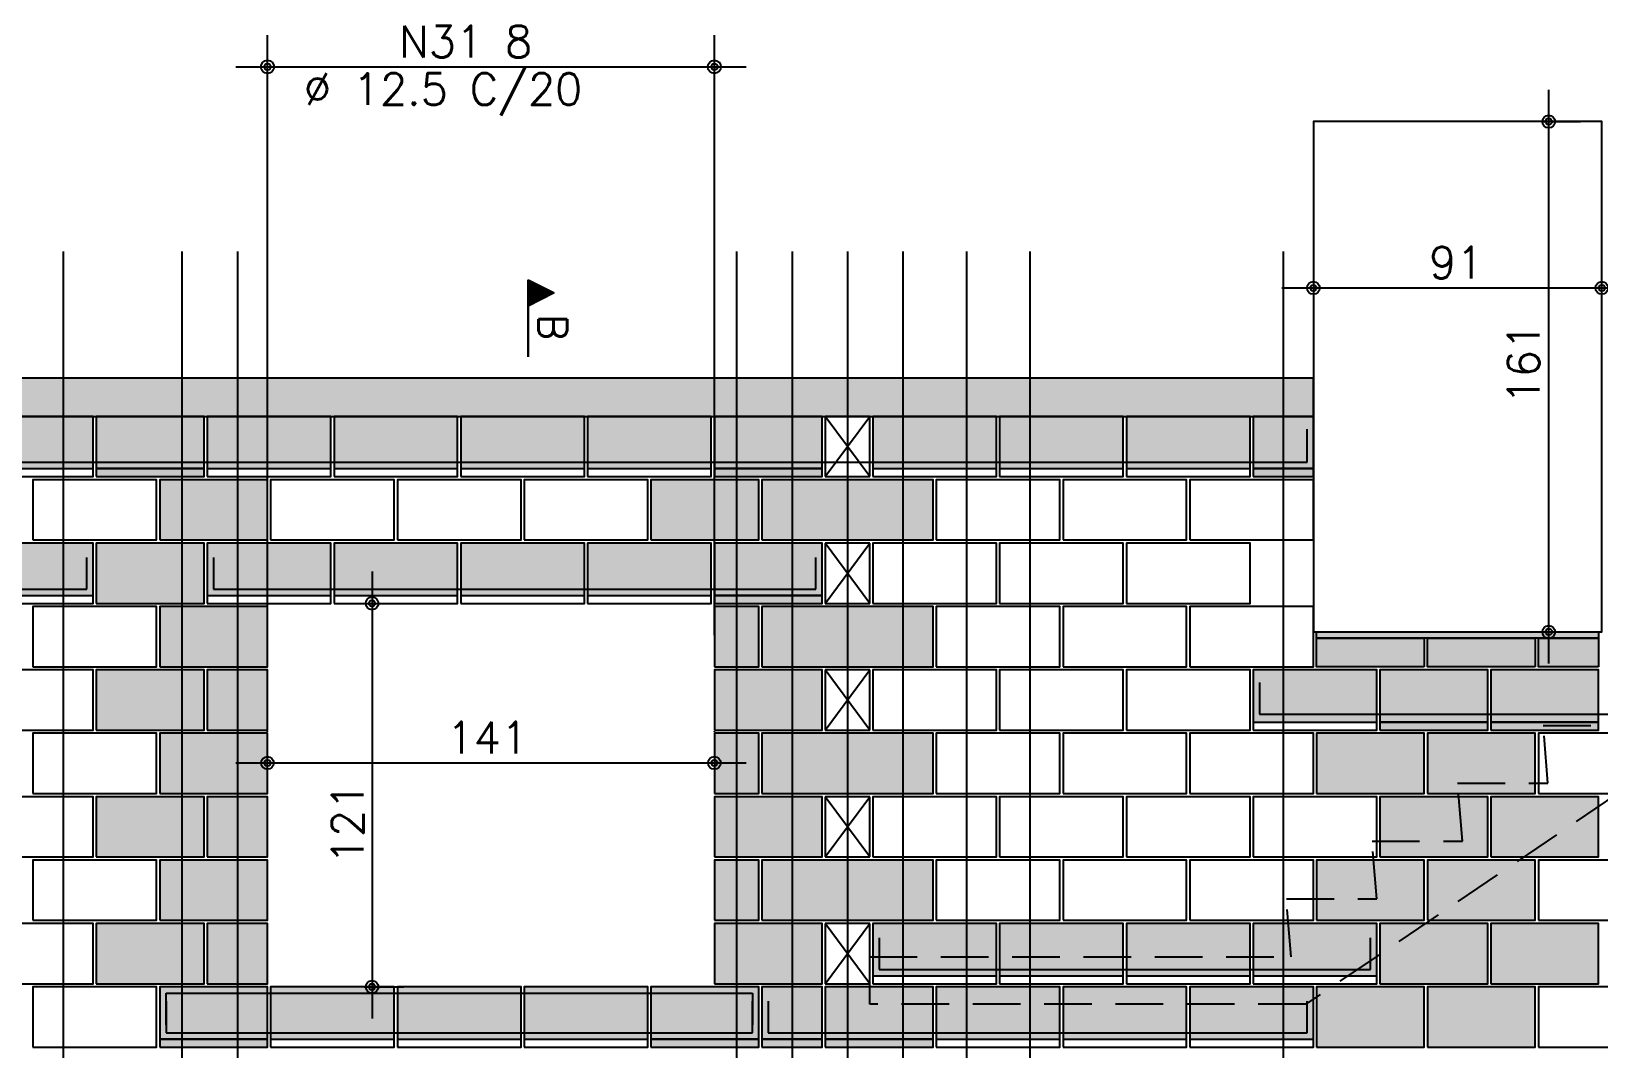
# Model space of a CAD drawing. Extents: x -2 to 121, y -2 to 61.
# Drawn here: x 35.07 to 44.96, y 48.68 to 55.1 of the extents above; entities that cross this region are included whole.
import ezdxf

# ---------------------------------------------------------------- set-up
doc = ezdxf.new("R2010")
doc.units = 0
doc.header["$MEASUREMENT"] = 0
doc.linetypes.add('ESTILO_TQS_0001', pattern=[0.45, 0.3, -0.15])
for name, color, linetype in [('PENA_01', 1, 'CONTINUOUS'), ('PENA_02', 2, 'CONTINUOUS'), ('PENA_03', 3, 'CONTINUOUS'), ('PENA_05', 5, 'CONTINUOUS'), ('PENA_09', 254, 'CONTINUOUS'), ('PENA_11', 252, 'CONTINUOUS'), ('PENA_19', 240, 'CONTINUOUS'), ('PENA_21', 100, 'CONTINUOUS'), ('PENA_23', 50, 'CONTINUOUS'), ('PENA_28', 135, 'CONTINUOUS')]:
    doc.layers.add(name, color=color, linetype=linetype)
doc.styles.get("Standard").update_dxf_attribs({"font": 'ROMANS.SHX'})

msp = doc.modelspace()

# ---------------------------------------------------------------- linework, layer by layer
at = {"layer": 'PENA_01', "linetype": 'Continuous'}
for p, q in [((36.56021, 51.290602), (36.56021, 55.075578)), ((39.38021, 51.290602), (39.38021, 55.075578)), ((36.36021, 54.875578), (39.58021, 54.875578)), ((44.645323, 51.110602), (44.645323, 54.730602)), ((44.59973, 54.530602), (44.845323, 54.530602)), ((42.96021, 53.480602), (45.18021, 53.480602)), ((34.68021, 52.340602), (35.46021, 52.340602)), ((35.48021, 52.340602), (36.16021, 52.340602)), ((36.18021, 52.340602), (36.96021, 52.340602)), ((36.98021, 52.340602), (37.76021, 52.340602)), ((37.78021, 52.340602), (38.56021, 52.340602)), ((38.58021, 52.340602), (39.36021, 52.340602)), ((39.38021, 52.340602), (40.06021, 52.340602)), ((40.38021, 52.340602), (41.16021, 52.340602)), ((41.18021, 52.340602), (41.96021, 52.340602)), ((41.98021, 52.340602), (42.76021, 52.340602)), ((42.78021, 52.340602), (43.16021, 52.340602)), ((37.220023, 51.690602), (37.220023, 48.870602)), ((34.68021, 51.540602), (35.46021, 51.540602)), ((36.18021, 51.540602), (36.96021, 51.540602)), ((36.98021, 51.540602), (37.76021, 51.540602)), ((37.78021, 51.540602), (38.56021, 51.540602)), ((38.58021, 51.540602), (39.36021, 51.540602)), ((39.38021, 51.540602), (40.06021, 51.540602)), ((37.18021, 51.490602), (37.420023, 51.490602)), ((44.551475, 51.310602), (44.845323, 51.310602)), ((42.78021, 50.740602), (43.56021, 50.740602)), ((43.58021, 50.740602), (44.26021, 50.740602)), ((44.28021, 50.740602), (44.96021, 50.740602)), ((36.56021, 50.680602), (36.56021, 50.68329)), ((39.38021, 50.680602), (39.38021, 50.68329)), ((36.36021, 50.48329), (39.58021, 50.48329)), ((37.17021, 49.070602), (37.420023, 49.070602)), ((40.38021, 49.140602), (41.16021, 49.140602)), ((41.18021, 49.140602), (41.96021, 49.140602)), ((41.98021, 49.140602), (42.76021, 49.140602)), ((42.78021, 49.140602), (43.56021, 49.140602)), ((35.88021, 48.740602), (36.56021, 48.740602)), ((36.58021, 48.740602), (37.36021, 48.740602)), ((37.38021, 48.740602), (38.16021, 48.740602)), ((38.18021, 48.740602), (38.96021, 48.740602)), ((38.98021, 48.740602), (39.66021, 48.740602)), ((39.68021, 48.740602), (40.06021, 48.740602)), ((40.08021, 48.740602), (40.76021, 48.740602)), ((40.78021, 48.740602), (41.56021, 48.740602)), ((41.58021, 48.740602), (42.36021, 48.740602)), ((42.38021, 48.740602), (43.16021, 48.740602))]:
    msp.add_line(p, q, dxfattribs=at)
at = {"layer": 'PENA_01', "linetype": 'ESTILO_TQS_0001'}
msp.add_lwpolyline([(45.812088, 50.785601), (43.112089, 48.960602), (40.36021, 48.960602), (40.36021, 49.260602), (43.02021, 49.260602), (42.99021, 49.625602), (43.56021, 49.625602), (43.53021, 49.990602), (44.10021, 49.990602), (44.07021, 50.355602), (44.64021, 50.355602), (44.61021, 50.720602), (45.18021, 50.720602), (45.15021, 51.085602), (47.78021, 51.085602), (47.78021, 50.785602), (45.812088, 50.785602)], dxfattribs=at)
at = {"layer": 'PENA_02', "linetype": 'Continuous'}
for p, q in [((40.36021, 52.670602), (40.08021, 52.670602)), ((40.08021, 52.670602), (40.08021, 52.290602)), ((40.36021, 52.290602), (40.36021, 52.670602)), ((40.08021, 52.290602), (40.36021, 52.290602)), ((40.36021, 51.870602), (40.08021, 51.870602)), ((40.08021, 51.870602), (40.08021, 51.490602)), ((40.36021, 51.490602), (40.36021, 51.870602)), ((40.08021, 51.490602), (40.36021, 51.490602)), ((40.36021, 51.070602), (40.08021, 51.070602)), ((40.08021, 51.070602), (40.08021, 50.690602)), ((40.36021, 50.690602), (40.36021, 51.070602)), ((40.08021, 50.690602), (40.36021, 50.690602)), ((40.36021, 50.270602), (40.08021, 50.270602)), ((40.08021, 50.270602), (40.08021, 49.890602)), ((40.36021, 49.890602), (40.36021, 50.270602)), ((40.08021, 49.890602), (40.36021, 49.890602)), ((40.36021, 49.470602), (40.08021, 49.470602)), ((40.08021, 49.470602), (40.08021, 49.090602)), ((40.36021, 49.090602), (40.36021, 49.470602)), ((40.08021, 49.090602), (40.36021, 49.090602))]:
    msp.add_line(p, q, dxfattribs=at)
for points in [[(43.16021, 51.310602), (44.98021, 51.310602), (44.98021, 54.530602), (43.16021, 54.530602), (43.16021, 51.310602)], [(43.16021, 52.670602), (43.16021, 52.910602), (7.58021, 52.910602), (7.58021, 52.670602), (43.16021, 52.670602)], [(34.68021, 52.290602), (35.46021, 52.290602), (35.46021, 52.670602), (34.68021, 52.670602), (34.68021, 52.290602)], [(35.48021, 52.290602), (36.16021, 52.290602), (36.16021, 52.670602), (35.48021, 52.670602), (35.48021, 52.290602)], [(36.18021, 52.290602), (36.96021, 52.290602), (36.96021, 52.670602), (36.18021, 52.670602), (36.18021, 52.290602)], [(36.98021, 52.290602), (37.76021, 52.290602), (37.76021, 52.670602), (36.98021, 52.670602), (36.98021, 52.290602)], [(37.78021, 52.290602), (38.56021, 52.290602), (38.56021, 52.670602), (37.78021, 52.670602), (37.78021, 52.290602)], [(38.58021, 52.290602), (39.36021, 52.290602), (39.36021, 52.670602), (38.58021, 52.670602), (38.58021, 52.290602)], [(39.38021, 52.290602), (40.06021, 52.290602), (40.06021, 52.670602), (39.38021, 52.670602), (39.38021, 52.290602)], [(40.38021, 52.290602), (41.16021, 52.290602), (41.16021, 52.670602), (40.38021, 52.670602), (40.38021, 52.290602)], [(41.18021, 52.290602), (41.96021, 52.290602), (41.96021, 52.670602), (41.18021, 52.670602), (41.18021, 52.290602)], [(41.98021, 52.290602), (42.76021, 52.290602), (42.76021, 52.670602), (41.98021, 52.670602), (41.98021, 52.290602)], [(42.78021, 52.290602), (43.16021, 52.290602), (43.16021, 52.670602), (42.78021, 52.670602), (42.78021, 52.290602)], [(35.08021, 51.890602), (35.86021, 51.890602), (35.86021, 52.270602), (35.08021, 52.270602), (35.08021, 51.890602)], [(35.88021, 51.890602), (36.56021, 51.890602), (36.56021, 52.270602), (35.88021, 52.270602), (35.88021, 51.890602)], [(36.58021, 51.890602), (37.36021, 51.890602), (37.36021, 52.270602), (36.58021, 52.270602), (36.58021, 51.890602)], [(37.38021, 51.890602), (38.16021, 51.890602), (38.16021, 52.270602), (37.38021, 52.270602), (37.38021, 51.890602)], [(38.18021, 51.890602), (38.96021, 51.890602), (38.96021, 52.270602), (38.18021, 52.270602), (38.18021, 51.890602)], [(38.98021, 51.890602), (39.66021, 51.890602), (39.66021, 52.270602), (38.98021, 52.270602), (38.98021, 51.890602)], [(39.68021, 51.890602), (40.76021, 51.890602), (40.76021, 52.270602), (39.68021, 52.270602), (39.68021, 51.890602)], [(40.78021, 51.890602), (41.56021, 51.890602), (41.56021, 52.270602), (40.78021, 52.270602), (40.78021, 51.890602)], [(41.58021, 51.890602), (42.36021, 51.890602), (42.36021, 52.270602), (41.58021, 52.270602), (41.58021, 51.890602)], [(42.38021, 51.890602), (43.16021, 51.890602), (43.16021, 52.270602), (42.38021, 52.270602), (42.38021, 51.890602)], [(34.68021, 51.490602), (35.46021, 51.490602), (35.46021, 51.870602), (34.68021, 51.870602), (34.68021, 51.490602)], [(35.48021, 51.490602), (36.16021, 51.490602), (36.16021, 51.870602), (35.48021, 51.870602), (35.48021, 51.490602)], [(36.18021, 51.490602), (36.96021, 51.490602), (36.96021, 51.870602), (36.18021, 51.870602), (36.18021, 51.490602)], [(36.98021, 51.490602), (37.76021, 51.490602), (37.76021, 51.870602), (36.98021, 51.870602), (36.98021, 51.490602)], [(37.78021, 51.490602), (38.56021, 51.490602), (38.56021, 51.870602), (37.78021, 51.870602), (37.78021, 51.490602)], [(38.58021, 51.490602), (39.36021, 51.490602), (39.36021, 51.870602), (38.58021, 51.870602), (38.58021, 51.490602)], [(39.38021, 51.490602), (40.06021, 51.490602), (40.06021, 51.870602), (39.38021, 51.870602), (39.38021, 51.490602)], [(40.38021, 51.490602), (41.16021, 51.490602), (41.16021, 51.870602), (40.38021, 51.870602), (40.38021, 51.490602)], [(41.18021, 51.490602), (41.96021, 51.490602), (41.96021, 51.870602), (41.18021, 51.870602), (41.18021, 51.490602)], [(41.98021, 51.490602), (42.76021, 51.490602), (42.76021, 51.870602), (41.98021, 51.870602), (41.98021, 51.490602)], [(35.08021, 51.090602), (35.86021, 51.090602), (35.86021, 51.470602), (35.08021, 51.470602), (35.08021, 51.090602)], [(35.88021, 51.090602), (36.56021, 51.090602), (36.56021, 51.470602), (35.88021, 51.470602), (35.88021, 51.090602)], [(39.38021, 51.090602), (39.66021, 51.090602), (39.66021, 51.470602), (39.38021, 51.470602), (39.38021, 51.090602)], [(39.68021, 51.090602), (40.76021, 51.090602), (40.76021, 51.470602), (39.68021, 51.470602), (39.68021, 51.090602)], [(40.78021, 51.090602), (41.56021, 51.090602), (41.56021, 51.470602), (40.78021, 51.470602), (40.78021, 51.090602)], [(41.58021, 51.090602), (42.36021, 51.090602), (42.36021, 51.470602), (41.58021, 51.470602), (41.58021, 51.090602)], [(42.38021, 51.090602), (43.16021, 51.090602), (43.16021, 51.470602), (42.38021, 51.470602), (42.38021, 51.090602)], [(43.18021, 51.270602), (43.18021, 51.310602), (44.96021, 51.310602), (44.96021, 51.270602), (43.18021, 51.270602)], [(43.86021, 51.090602), (43.18021, 51.090602), (43.18021, 51.270602), (43.86021, 51.270602), (43.86021, 51.090602)], [(44.56021, 51.090602), (43.88021, 51.090602), (43.88021, 51.270602), (44.56021, 51.270602), (44.56021, 51.090602)], [(44.96021, 51.090602), (44.58021, 51.090602), (44.58021, 51.270602), (44.96021, 51.270602), (44.96021, 51.090602)], [(34.68021, 50.690602), (35.46021, 50.690602), (35.46021, 51.070602), (34.68021, 51.070602), (34.68021, 50.690602)], [(35.48021, 50.690602), (36.16021, 50.690602), (36.16021, 51.070602), (35.48021, 51.070602), (35.48021, 50.690602)], [(36.18021, 50.690602), (36.56021, 50.690602), (36.56021, 51.070602), (36.18021, 51.070602), (36.18021, 50.690602)], [(39.38021, 50.690602), (40.06021, 50.690602), (40.06021, 51.070602), (39.38021, 51.070602), (39.38021, 50.690602)], [(40.38021, 50.690602), (41.16021, 50.690602), (41.16021, 51.070602), (40.38021, 51.070602), (40.38021, 50.690602)], [(41.18021, 50.690602), (41.96021, 50.690602), (41.96021, 51.070602), (41.18021, 51.070602), (41.18021, 50.690602)], [(41.98021, 50.690602), (42.76021, 50.690602), (42.76021, 51.070602), (41.98021, 51.070602), (41.98021, 50.690602)], [(42.78021, 50.690602), (43.56021, 50.690602), (43.56021, 51.070602), (42.78021, 51.070602), (42.78021, 50.690602)], [(43.58021, 50.690602), (44.26021, 50.690602), (44.26021, 51.070602), (43.58021, 51.070602), (43.58021, 50.690602)], [(44.28021, 50.690602), (44.96021, 50.690602), (44.96021, 51.070602), (44.28021, 51.070602), (44.28021, 50.690602)], [(35.08021, 50.290602), (35.86021, 50.290602), (35.86021, 50.670602), (35.08021, 50.670602), (35.08021, 50.290602)], [(35.88021, 50.290602), (36.56021, 50.290602), (36.56021, 50.670602), (35.88021, 50.670602), (35.88021, 50.290602)], [(39.38021, 50.290602), (39.66021, 50.290602), (39.66021, 50.670602), (39.38021, 50.670602), (39.38021, 50.290602)], [(39.68021, 50.290602), (40.76021, 50.290602), (40.76021, 50.670602), (39.68021, 50.670602), (39.68021, 50.290602)], [(40.78021, 50.290602), (41.56021, 50.290602), (41.56021, 50.670602), (40.78021, 50.670602), (40.78021, 50.290602)], [(41.58021, 50.290602), (42.36021, 50.290602), (42.36021, 50.670602), (41.58021, 50.670602), (41.58021, 50.290602)], [(42.38021, 50.290602), (43.16021, 50.290602), (43.16021, 50.670602), (42.38021, 50.670602), (42.38021, 50.290602)], [(43.18021, 50.290602), (43.86021, 50.290602), (43.86021, 50.670602), (43.18021, 50.670602), (43.18021, 50.290602)], [(43.88021, 50.290602), (44.56021, 50.290602), (44.56021, 50.670602), (43.88021, 50.670602), (43.88021, 50.290602)], [(44.58021, 50.290602), (45.36021, 50.290602), (45.36021, 50.670602), (44.58021, 50.670602), (44.58021, 50.290602)], [(34.68021, 49.890602), (35.46021, 49.890602), (35.46021, 50.270602), (34.68021, 50.270602), (34.68021, 49.890602)], [(35.48021, 49.890602), (36.16021, 49.890602), (36.16021, 50.270602), (35.48021, 50.270602), (35.48021, 49.890602)], [(36.18021, 49.890602), (36.56021, 49.890602), (36.56021, 50.270602), (36.18021, 50.270602), (36.18021, 49.890602)], [(39.38021, 49.890602), (40.06021, 49.890602), (40.06021, 50.270602), (39.38021, 50.270602), (39.38021, 49.890602)], [(40.38021, 49.890602), (41.16021, 49.890602), (41.16021, 50.270602), (40.38021, 50.270602), (40.38021, 49.890602)], [(41.18021, 49.890602), (41.96021, 49.890602), (41.96021, 50.270602), (41.18021, 50.270602), (41.18021, 49.890602)], [(41.98021, 49.890602), (42.76021, 49.890602), (42.76021, 50.270602), (41.98021, 50.270602), (41.98021, 49.890602)], [(42.78021, 49.890602), (43.56021, 49.890602), (43.56021, 50.270602), (42.78021, 50.270602), (42.78021, 49.890602)], [(43.58021, 49.890602), (44.26021, 49.890602), (44.26021, 50.270602), (43.58021, 50.270602), (43.58021, 49.890602)], [(44.28021, 49.890602), (44.96021, 49.890602), (44.96021, 50.270602), (44.28021, 50.270602), (44.28021, 49.890602)], [(35.08021, 49.490602), (35.86021, 49.490602), (35.86021, 49.870602), (35.08021, 49.870602), (35.08021, 49.490602)], [(35.88021, 49.490602), (36.56021, 49.490602), (36.56021, 49.870602), (35.88021, 49.870602), (35.88021, 49.490602)], [(39.38021, 49.490602), (39.66021, 49.490602), (39.66021, 49.870602), (39.38021, 49.870602), (39.38021, 49.490602)], [(39.68021, 49.490602), (40.76021, 49.490602), (40.76021, 49.870602), (39.68021, 49.870602), (39.68021, 49.490602)], [(40.78021, 49.490602), (41.56021, 49.490602), (41.56021, 49.870602), (40.78021, 49.870602), (40.78021, 49.490602)], [(41.58021, 49.490602), (42.36021, 49.490602), (42.36021, 49.870602), (41.58021, 49.870602), (41.58021, 49.490602)], [(42.38021, 49.490602), (43.16021, 49.490602), (43.16021, 49.870602), (42.38021, 49.870602), (42.38021, 49.490602)], [(43.18021, 49.490602), (43.86021, 49.490602), (43.86021, 49.870602), (43.18021, 49.870602), (43.18021, 49.490602)], [(43.88021, 49.490602), (44.56021, 49.490602), (44.56021, 49.870602), (43.88021, 49.870602), (43.88021, 49.490602)], [(44.58021, 49.490602), (45.36021, 49.490602), (45.36021, 49.870602), (44.58021, 49.870602), (44.58021, 49.490602)], [(34.68021, 49.090602), (35.46021, 49.090602), (35.46021, 49.470602), (34.68021, 49.470602), (34.68021, 49.090602)], [(35.48021, 49.090602), (36.16021, 49.090602), (36.16021, 49.470602), (35.48021, 49.470602), (35.48021, 49.090602)], [(36.18021, 49.090602), (36.56021, 49.090602), (36.56021, 49.470602), (36.18021, 49.470602), (36.18021, 49.090602)], [(39.38021, 49.090602), (40.06021, 49.090602), (40.06021, 49.470602), (39.38021, 49.470602), (39.38021, 49.090602)], [(40.38021, 49.090602), (41.16021, 49.090602), (41.16021, 49.470602), (40.38021, 49.470602), (40.38021, 49.090602)], [(41.18021, 49.090602), (41.96021, 49.090602), (41.96021, 49.470602), (41.18021, 49.470602), (41.18021, 49.090602)], [(41.98021, 49.090602), (42.76021, 49.090602), (42.76021, 49.470602), (41.98021, 49.470602), (41.98021, 49.090602)], [(42.78021, 49.090602), (43.56021, 49.090602), (43.56021, 49.470602), (42.78021, 49.470602), (42.78021, 49.090602)], [(43.58021, 49.090602), (44.26021, 49.090602), (44.26021, 49.470602), (43.58021, 49.470602), (43.58021, 49.090602)], [(44.28021, 49.090602), (44.96021, 49.090602), (44.96021, 49.470602), (44.28021, 49.470602), (44.28021, 49.090602)], [(35.08021, 48.690602), (35.86021, 48.690602), (35.86021, 49.070602), (35.08021, 49.070602), (35.08021, 48.690602)], [(35.88021, 48.690602), (36.56021, 48.690602), (36.56021, 49.070602), (35.88021, 49.070602), (35.88021, 48.690602)], [(36.58021, 48.690602), (37.36021, 48.690602), (37.36021, 49.070602), (36.58021, 49.070602), (36.58021, 48.690602)], [(37.38021, 48.690602), (38.16021, 48.690602), (38.16021, 49.070602), (37.38021, 49.070602), (37.38021, 48.690602)], [(38.18021, 48.690602), (38.96021, 48.690602), (38.96021, 49.070602), (38.18021, 49.070602), (38.18021, 48.690602)], [(38.98021, 48.690602), (39.66021, 48.690602), (39.66021, 49.070602), (38.98021, 49.070602), (38.98021, 48.690602)], [(39.68021, 48.690602), (40.06021, 48.690602), (40.06021, 49.070602), (39.68021, 49.070602), (39.68021, 48.690602)], [(40.08021, 48.690602), (40.76021, 48.690602), (40.76021, 49.070602), (40.08021, 49.070602), (40.08021, 48.690602)], [(40.78021, 48.690602), (41.56021, 48.690602), (41.56021, 49.070602), (40.78021, 49.070602), (40.78021, 48.690602)], [(41.58021, 48.690602), (42.36021, 48.690602), (42.36021, 49.070602), (41.58021, 49.070602), (41.58021, 48.690602)], [(42.38021, 48.690602), (43.16021, 48.690602), (43.16021, 49.070602), (42.38021, 49.070602), (42.38021, 48.690602)], [(43.18021, 48.690602), (43.86021, 48.690602), (43.86021, 49.070602), (43.18021, 49.070602), (43.18021, 48.690602)], [(43.88021, 48.690602), (44.56021, 48.690602), (44.56021, 49.070602), (43.88021, 49.070602), (43.88021, 48.690602)], [(44.58021, 48.690602), (45.36021, 48.690602), (45.36021, 49.070602), (44.58021, 49.070602), (44.58021, 48.690602)]]:
    msp.add_lwpolyline(points, dxfattribs=at)
for centre, radius in [((36.56021, 54.875578), 0.041625), ((36.56021, 54.875578), 0.02075), ((39.38021, 54.875578), 0.041625), ((39.38021, 54.875578), 0.02075), ((44.645323, 54.530602), 0.04), ((44.645323, 54.530602), 0.02), ((43.16021, 53.480602), 0.04), ((44.98021, 53.480602), 0.04), ((43.16021, 53.480602), 0.02), ((44.98021, 53.480602), 0.02), ((37.220023, 51.490602), 0.04), ((37.220023, 51.490602), 0.02), ((44.645323, 51.310602), 0.04), ((44.645323, 51.310602), 0.02), ((36.56021, 50.48329), 0.04), ((36.56021, 50.48329), 0.02), ((39.38021, 50.48329), 0.04), ((39.38021, 50.48329), 0.02), ((37.220023, 49.070602), 0.04), ((37.220023, 49.070602), 0.02)]:
    msp.add_circle(centre, radius, dxfattribs=at)
at = {"layer": 'PENA_03', "linetype": 'Continuous'}
for p, q in [((44.39973, 54.530602), (44.39973, 54.530602)), ((38.204295, 53.045709), (38.204295, 53.532091)), ((38.204295, 53.532091), (38.370228, 53.449125)), ((38.20499, 53.530963), (38.368667, 53.449125)), ((38.204991, 53.530963), (38.204991, 53.367286)), ((38.217059, 53.525709), (38.217059, 53.37254)), ((38.229823, 53.519327), (38.229823, 53.378922)), ((38.242587, 53.512945), (38.242587, 53.385304)), ((38.255351, 53.506563), (38.255351, 53.391686)), ((38.370228, 53.449125), (38.20499, 53.366506)), ((38.368667, 53.449125), (38.204991, 53.367286)), ((38.268115, 53.500181), (38.268115, 53.398068)), ((38.280879, 53.493799), (38.280879, 53.40445)), ((38.293643, 53.487417), (38.293643, 53.410832)), ((38.306407, 53.481035), (38.306407, 53.417214)), ((38.319171, 53.474653), (38.319171, 53.423596)), ((38.331935, 53.468271), (38.331935, 53.429978)), ((38.3447, 53.461889), (38.3447, 53.43636)), ((38.357464, 53.455507), (38.357464, 53.442743)), ((43.16021, 53.480602), (43.16021, 53.480602)), ((38.204991, 53.366506), (38.204991, 53.045709)), ((40.08021, 52.290602), (40.36021, 52.670602)), ((40.36021, 52.290602), (40.08021, 52.670602)), ((40.08021, 51.490602), (40.36021, 51.870602)), ((40.36021, 51.490602), (40.08021, 51.870602)), ((36.98021, 51.490602), (36.98021, 51.490602)), ((44.351475, 51.310602), (44.351475, 51.310602)), ((36.56021, 51.090602), (36.56021, 51.090602)), ((39.38021, 51.090602), (39.38021, 51.090602)), ((40.08021, 50.690602), (40.36021, 51.070602)), ((40.36021, 50.690602), (40.08021, 51.070602)), ((36.56021, 50.480602), (36.56021, 50.480602)), ((39.38021, 50.480602), (39.38021, 50.480602)), ((40.08021, 49.890602), (40.36021, 50.270602)), ((40.36021, 49.890602), (40.08021, 50.270602)), ((40.08021, 49.090602), (40.36021, 49.470602)), ((40.36021, 49.090602), (40.08021, 49.470602)), ((36.97021, 49.070602), (36.97021, 49.070602))]:
    msp.add_line(p, q, dxfattribs=at)
at = {"layer": 'PENA_05', "linetype": 'Continuous'}
for p, q in [((43.12021, 52.380602), (43.12021, 52.590602)), ((24.97021, 52.380602), (43.12021, 52.380602)), ((35.42021, 51.580602), (35.42021, 51.780602)), ((36.22021, 51.780602), (36.22021, 51.580602)), ((40.02021, 51.580602), (40.02021, 51.780602)), ((27.62021, 51.580602), (35.42021, 51.580602)), ((36.22021, 51.580602), (40.02021, 51.580602)), ((42.82021, 50.990602), (42.82021, 50.790602)), ((42.82021, 50.790602), (48.42021, 50.790602)), ((40.42021, 49.380602), (40.42021, 49.180602)), ((43.52021, 49.180602), (43.52021, 49.380602)), ((40.42021, 49.180602), (43.52021, 49.180602)), ((35.92021, 48.830602), (35.92021, 49.030602)), ((35.92021, 49.030602), (39.62021, 49.030602)), ((35.92021, 48.980602), (35.92021, 48.780602)), ((39.62021, 49.030602), (39.62021, 48.830602)), ((39.62021, 48.780602), (39.62021, 48.980602)), ((39.72021, 48.980602), (39.72021, 48.780602)), ((43.12021, 48.780602), (43.12021, 48.980602)), ((35.92021, 48.780602), (39.62021, 48.780602)), ((39.72021, 48.780602), (43.12021, 48.780602))]:
    msp.add_line(p, q, dxfattribs=at)
for points in [[(35.27021, 53.710602), (35.27021, 47.070602)], [(36.02021, 53.710602), (36.02021, 47.070602)], [(36.37021, 53.710602), (36.37021, 47.070602)], [(39.52021, 53.710602), (39.52021, 47.070602)], [(39.87021, 53.710602), (39.87021, 47.070602)], [(40.22021, 53.710602), (40.22021, 47.070602)], [(40.57021, 53.710602), (40.57021, 47.070602)], [(40.97021, 53.710602), (40.97021, 47.070602)], [(41.37021, 53.710602), (41.37021, 47.070602)], [(42.97021, 53.710602), (42.97021, 47.070602)]]:
    msp.add_lwpolyline(points, dxfattribs=at)
at = {"layer": 'PENA_09', "linetype": 'Continuous'}
for points in [[(34.68021, 52.340602), (35.46021, 52.340602), (35.46021, 52.670602), (34.68021, 52.670602), (34.68021, 52.340602)], [(35.48021, 52.340602), (36.16021, 52.340602), (36.16021, 52.670602), (35.48021, 52.670602), (35.48021, 52.340602)], [(36.18021, 52.340602), (36.96021, 52.340602), (36.96021, 52.670602), (36.18021, 52.670602), (36.18021, 52.340602)], [(36.98021, 52.340602), (37.76021, 52.340602), (37.76021, 52.670602), (36.98021, 52.670602), (36.98021, 52.340602)], [(37.78021, 52.340602), (38.56021, 52.340602), (38.56021, 52.670602), (37.78021, 52.670602), (37.78021, 52.340602)], [(38.58021, 52.340602), (39.36021, 52.340602), (39.36021, 52.670602), (38.58021, 52.670602), (38.58021, 52.340602)], [(39.38021, 52.340602), (40.06021, 52.340602), (40.06021, 52.670602), (39.38021, 52.670602), (39.38021, 52.340602)], [(40.38021, 52.340602), (41.16021, 52.340602), (41.16021, 52.670602), (40.38021, 52.670602), (40.38021, 52.340602)], [(41.18021, 52.340602), (41.96021, 52.340602), (41.96021, 52.670602), (41.18021, 52.670602), (41.18021, 52.340602)], [(41.98021, 52.340602), (42.76021, 52.340602), (42.76021, 52.670602), (41.98021, 52.670602), (41.98021, 52.340602)], [(42.78021, 52.340602), (43.16021, 52.340602), (43.16021, 52.670602), (42.78021, 52.670602), (42.78021, 52.340602)], [(34.68021, 51.540602), (35.46021, 51.540602), (35.46021, 51.870602), (34.68021, 51.870602), (34.68021, 51.540602)], [(36.18021, 51.540602), (36.96021, 51.540602), (36.96021, 51.870602), (36.18021, 51.870602), (36.18021, 51.540602)], [(36.98021, 51.540602), (37.76021, 51.540602), (37.76021, 51.870602), (36.98021, 51.870602), (36.98021, 51.540602)], [(37.78021, 51.540602), (38.56021, 51.540602), (38.56021, 51.870602), (37.78021, 51.870602), (37.78021, 51.540602)], [(38.58021, 51.540602), (39.36021, 51.540602), (39.36021, 51.870602), (38.58021, 51.870602), (38.58021, 51.540602)], [(39.38021, 51.540602), (40.06021, 51.540602), (40.06021, 51.870602), (39.38021, 51.870602), (39.38021, 51.540602)], [(42.78021, 50.740602), (43.56021, 50.740602), (43.56021, 51.070602), (42.78021, 51.070602), (42.78021, 50.740602)], [(43.58021, 50.740602), (44.26021, 50.740602), (44.26021, 51.070602), (43.58021, 51.070602), (43.58021, 50.740602)], [(44.28021, 50.740602), (44.96021, 50.740602), (44.96021, 51.070602), (44.28021, 51.070602), (44.28021, 50.740602)], [(40.38021, 49.140602), (41.16021, 49.140602), (41.16021, 49.470602), (40.38021, 49.470602), (40.38021, 49.140602)], [(41.18021, 49.140602), (41.96021, 49.140602), (41.96021, 49.470602), (41.18021, 49.470602), (41.18021, 49.140602)], [(41.98021, 49.140602), (42.76021, 49.140602), (42.76021, 49.470602), (41.98021, 49.470602), (41.98021, 49.140602)], [(42.78021, 49.140602), (43.56021, 49.140602), (43.56021, 49.470602), (42.78021, 49.470602), (42.78021, 49.140602)], [(35.88021, 48.740602), (36.56021, 48.740602), (36.56021, 49.070602), (35.88021, 49.070602), (35.88021, 48.740602)], [(36.58021, 48.740602), (37.36021, 48.740602), (37.36021, 49.070602), (36.58021, 49.070602), (36.58021, 48.740602)], [(37.38021, 48.740602), (38.16021, 48.740602), (38.16021, 49.070602), (37.38021, 49.070602), (37.38021, 48.740602)], [(38.18021, 48.740602), (38.96021, 48.740602), (38.96021, 49.070602), (38.18021, 49.070602), (38.18021, 48.740602)], [(38.98021, 48.740602), (39.66021, 48.740602), (39.66021, 49.070602), (38.98021, 49.070602), (38.98021, 48.740602)], [(39.68021, 48.740602), (40.06021, 48.740602), (40.06021, 49.070602), (39.68021, 49.070602), (39.68021, 48.740602)], [(40.08021, 48.740602), (40.76021, 48.740602), (40.76021, 49.070602), (40.08021, 49.070602), (40.08021, 48.740602)], [(40.78021, 48.740602), (41.56021, 48.740602), (41.56021, 49.070602), (40.78021, 49.070602), (40.78021, 48.740602)], [(41.58021, 48.740602), (42.36021, 48.740602), (42.36021, 49.070602), (41.58021, 49.070602), (41.58021, 48.740602)], [(42.38021, 48.740602), (43.16021, 48.740602), (43.16021, 49.070602), (42.38021, 49.070602), (42.38021, 48.740602)]]:
    msp.add_lwpolyline(points, dxfattribs=at)
for points in [[(34.68021, 52.340602), (35.46021, 52.340602), (35.46021, 52.670602)], [(34.68021, 52.340602), (35.46021, 52.670602), (34.68021, 52.670602)], [(35.48021, 52.340602), (36.16021, 52.340602), (36.16021, 52.670602)], [(35.48021, 52.340602), (36.16021, 52.670602), (35.48021, 52.670602)], [(35.48021, 52.340602), (35.48021, 52.670602), (35.48021, 52.340602)], [(36.18021, 52.340602), (36.96021, 52.340602), (36.96021, 52.670602)], [(36.18021, 52.340602), (36.96021, 52.670602), (36.18021, 52.670602)], [(36.18021, 52.340602), (36.18021, 52.670602), (36.18021, 52.340602)], [(36.98021, 52.340602), (37.76021, 52.340602), (37.76021, 52.670602)], [(36.98021, 52.340602), (37.76021, 52.670602), (36.98021, 52.670602)], [(36.98021, 52.340602), (36.98021, 52.670602), (36.98021, 52.340602)], [(37.78021, 52.340602), (38.56021, 52.340602), (38.56021, 52.670602)], [(37.78021, 52.340602), (38.56021, 52.670602), (37.78021, 52.670602)], [(37.78021, 52.340602), (37.78021, 52.670602), (37.78021, 52.340602)], [(38.58021, 52.340602), (39.36021, 52.340602), (39.36021, 52.670602)], [(38.58021, 52.340602), (39.36021, 52.670602), (38.58021, 52.670602)], [(38.58021, 52.340602), (38.58021, 52.670602), (38.58021, 52.340602)], [(39.38021, 52.340602), (40.06021, 52.340602), (40.06021, 52.670602)], [(39.38021, 52.340602), (40.06021, 52.670602), (39.38021, 52.670602)], [(39.38021, 52.340602), (39.38021, 52.670602), (39.38021, 52.340602)], [(40.38021, 52.340602), (41.16021, 52.340602), (41.16021, 52.670602)], [(40.38021, 52.340602), (41.16021, 52.670602), (40.38021, 52.670602)], [(40.38021, 52.340602), (40.38021, 52.670602), (40.38021, 52.340602)], [(41.18021, 52.340602), (41.96021, 52.340602), (41.96021, 52.670602)], [(41.18021, 52.340602), (41.96021, 52.670602), (41.18021, 52.670602)], [(41.18021, 52.340602), (41.18021, 52.670602), (41.18021, 52.340602)], [(41.98021, 52.340602), (42.76021, 52.340602), (42.76021, 52.670602)], [(41.98021, 52.340602), (42.76021, 52.670602), (41.98021, 52.670602)], [(41.98021, 52.340602), (41.98021, 52.670602), (41.98021, 52.340602)], [(42.78021, 52.340602), (43.16021, 52.340602), (43.16021, 52.670602)], [(42.78021, 52.340602), (43.16021, 52.670602), (42.78021, 52.670602)], [(42.78021, 52.340602), (42.78021, 52.670602), (42.78021, 52.340602)], [(34.68021, 51.540602), (35.46021, 51.540602), (35.46021, 51.870602)], [(34.68021, 51.540602), (35.46021, 51.870602), (34.68021, 51.870602)], [(36.18021, 51.540602), (36.96021, 51.540602), (36.96021, 51.870602)], [(36.18021, 51.540602), (36.96021, 51.870602), (36.18021, 51.870602)], [(36.18021, 51.540602), (36.18021, 51.870602), (36.18021, 51.540602)], [(36.98021, 51.540602), (37.76021, 51.540602), (37.76021, 51.870602)], [(36.98021, 51.540602), (37.76021, 51.870602), (36.98021, 51.870602)], [(36.98021, 51.540602), (36.98021, 51.870602), (36.98021, 51.540602)], [(37.78021, 51.540602), (38.56021, 51.540602), (38.56021, 51.870602)], [(37.78021, 51.540602), (38.56021, 51.870602), (37.78021, 51.870602)], [(37.78021, 51.540602), (37.78021, 51.870602), (37.78021, 51.540602)], [(38.58021, 51.540602), (39.36021, 51.540602), (39.36021, 51.870602)], [(38.58021, 51.540602), (39.36021, 51.870602), (38.58021, 51.870602)], [(38.58021, 51.540602), (38.58021, 51.870602), (38.58021, 51.540602)], [(39.38021, 51.540602), (40.06021, 51.540602), (40.06021, 51.870602)], [(39.38021, 51.540602), (40.06021, 51.870602), (39.38021, 51.870602)], [(39.38021, 51.540602), (39.38021, 51.870602), (39.38021, 51.540602)], [(42.78021, 50.740602), (43.56021, 50.740602), (43.56021, 51.070602)], [(42.78021, 50.740602), (43.56021, 51.070602), (42.78021, 51.070602)], [(42.78021, 50.740602), (42.78021, 51.070602), (42.78021, 50.740602)], [(43.58021, 50.740602), (44.26021, 50.740602), (44.26021, 51.070602)], [(43.58021, 50.740602), (44.26021, 51.070602), (43.58021, 51.070602)], [(43.58021, 50.740602), (43.58021, 51.070602), (43.58021, 50.740602)], [(44.28021, 50.740602), (44.96021, 50.740602), (44.96021, 51.070602)], [(44.28021, 50.740602), (44.96021, 51.070602), (44.28021, 51.070602)], [(44.28021, 50.740602), (44.28021, 51.070602), (44.28021, 50.740602)], [(40.38021, 49.140602), (41.16021, 49.140602), (41.16021, 49.470602)], [(40.38021, 49.140602), (41.16021, 49.470602), (40.38021, 49.470602)], [(40.38021, 49.140602), (40.38021, 49.470602), (40.38021, 49.140602)], [(41.18021, 49.140602), (41.96021, 49.140602), (41.96021, 49.470602)], [(41.18021, 49.140602), (41.96021, 49.470602), (41.18021, 49.470602)], [(41.18021, 49.140602), (41.18021, 49.470602), (41.18021, 49.140602)], [(41.98021, 49.140602), (42.76021, 49.140602), (42.76021, 49.470602)], [(41.98021, 49.140602), (42.76021, 49.470602), (41.98021, 49.470602)], [(41.98021, 49.140602), (41.98021, 49.470602), (41.98021, 49.140602)], [(42.78021, 49.140602), (43.56021, 49.140602), (43.56021, 49.470602)], [(42.78021, 49.140602), (43.56021, 49.470602), (42.78021, 49.470602)], [(42.78021, 49.140602), (42.78021, 49.470602), (42.78021, 49.140602)], [(35.88021, 48.740602), (36.56021, 48.740602), (36.56021, 49.070602)], [(35.88021, 48.740602), (36.56021, 49.070602), (35.88021, 49.070602)], [(35.88021, 48.740602), (35.88021, 49.070602), (35.88021, 48.740602)], [(36.58021, 48.740602), (37.36021, 48.740602), (37.36021, 49.070602)], [(36.58021, 48.740602), (37.36021, 49.070602), (36.58021, 49.070602)], [(36.58021, 48.740602), (36.58021, 49.070602), (36.58021, 48.740602)], [(37.38021, 48.740602), (38.16021, 48.740602), (38.16021, 49.070602)], [(37.38021, 48.740602), (38.16021, 49.070602), (37.38021, 49.070602)], [(37.38021, 48.740602), (37.38021, 49.070602), (37.38021, 48.740602)], [(38.18021, 48.740602), (38.96021, 48.740602), (38.96021, 49.070602)], [(38.18021, 48.740602), (38.96021, 49.070602), (38.18021, 49.070602)], [(38.18021, 48.740602), (38.18021, 49.070602), (38.18021, 48.740602)], [(38.98021, 48.740602), (39.66021, 48.740602), (39.66021, 49.070602)], [(38.98021, 48.740602), (39.66021, 49.070602), (38.98021, 49.070602)], [(38.98021, 48.740602), (38.98021, 49.070602), (38.98021, 48.740602)], [(39.68021, 48.740602), (40.06021, 48.740602), (40.06021, 49.070602)], [(39.68021, 48.740602), (40.06021, 49.070602), (39.68021, 49.070602)], [(39.68021, 48.740602), (39.68021, 49.070602), (39.68021, 48.740602)], [(40.08021, 48.740602), (40.76021, 48.740602), (40.76021, 49.070602)], [(40.08021, 48.740602), (40.76021, 49.070602), (40.08021, 49.070602)], [(40.08021, 48.740602), (40.08021, 49.070602), (40.08021, 48.740602)], [(40.78021, 48.740602), (41.56021, 48.740602), (41.56021, 49.070602)], [(40.78021, 48.740602), (41.56021, 49.070602), (40.78021, 49.070602)], [(40.78021, 48.740602), (40.78021, 49.070602), (40.78021, 48.740602)], [(41.58021, 48.740602), (42.36021, 48.740602), (42.36021, 49.070602)], [(41.58021, 48.740602), (42.36021, 49.070602), (41.58021, 49.070602)], [(41.58021, 48.740602), (41.58021, 49.070602), (41.58021, 48.740602)], [(42.38021, 48.740602), (43.16021, 48.740602), (43.16021, 49.070602)], [(42.38021, 48.740602), (43.16021, 49.070602), (42.38021, 49.070602)], [(42.38021, 48.740602), (42.38021, 49.070602), (42.38021, 48.740602)]]:
    msp.add_solid(points, dxfattribs=at)
at = {"layer": 'PENA_11', "linetype": 'Continuous'}
for points in [[(43.16021, 52.670602), (43.16021, 52.910602), (7.58021, 52.910602)], [(43.16021, 52.670602), (7.58021, 52.910602), (7.58021, 52.670602)], [(43.16021, 52.670602), (7.58021, 52.670602), (43.16021, 52.670602)], [(43.18021, 51.270602), (43.18021, 51.310602), (44.96021, 51.310602)], [(43.18021, 51.270602), (44.96021, 51.310602), (44.96021, 51.270602)], [(43.18021, 51.270602), (44.96021, 51.270602), (43.18021, 51.270602)]]:
    msp.add_solid(points, dxfattribs=at)
at = {"layer": 'PENA_19', "linetype": 'Continuous'}
for points in [[(39.68021, 51.890602), (40.76021, 51.890602), (40.76021, 52.270602), (39.68021, 52.270602), (39.68021, 51.890602)], [(39.68021, 51.090602), (40.76021, 51.090602), (40.76021, 51.470602), (39.68021, 51.470602), (39.68021, 51.090602)], [(39.68021, 50.290602), (40.76021, 50.290602), (40.76021, 50.670602), (39.68021, 50.670602), (39.68021, 50.290602)], [(39.68021, 49.490602), (40.76021, 49.490602), (40.76021, 49.870602), (39.68021, 49.870602), (39.68021, 49.490602)]]:
    msp.add_lwpolyline(points, dxfattribs=at)
for points in [[(39.68021, 51.890602), (40.76021, 51.890602), (40.76021, 52.270602)], [(39.68021, 51.890602), (40.76021, 52.270602), (39.68021, 52.270602)], [(39.68021, 51.890602), (39.68021, 52.270602), (39.68021, 51.890602)], [(39.68021, 51.090602), (40.76021, 51.090602), (40.76021, 51.470602)], [(39.68021, 51.090602), (40.76021, 51.470602), (39.68021, 51.470602)], [(39.68021, 51.090602), (39.68021, 51.470602), (39.68021, 51.090602)], [(39.68021, 50.290602), (40.76021, 50.290602), (40.76021, 50.670602)], [(39.68021, 50.290602), (40.76021, 50.670602), (39.68021, 50.670602)], [(39.68021, 50.290602), (39.68021, 50.670602), (39.68021, 50.290602)], [(39.68021, 49.490602), (40.76021, 49.490602), (40.76021, 49.870602)], [(39.68021, 49.490602), (40.76021, 49.870602), (39.68021, 49.870602)], [(39.68021, 49.490602), (39.68021, 49.870602), (39.68021, 49.490602)]]:
    msp.add_solid(points, dxfattribs=at)
at = {"layer": 'PENA_21', "linetype": 'Continuous'}
for points in [[(35.48021, 52.290602), (36.16021, 52.290602), (36.16021, 52.340602), (35.48021, 52.340602), (35.48021, 52.290602)], [(39.38021, 52.290602), (40.06021, 52.290602), (40.06021, 52.340602), (39.38021, 52.340602), (39.38021, 52.290602)], [(35.88021, 51.890602), (36.56021, 51.890602), (36.56021, 52.270602), (35.88021, 52.270602), (35.88021, 51.890602)], [(38.98021, 51.890602), (39.66021, 51.890602), (39.66021, 52.270602), (38.98021, 52.270602), (38.98021, 51.890602)], [(35.48021, 51.490602), (36.16021, 51.490602), (36.16021, 51.870602), (35.48021, 51.870602), (35.48021, 51.490602)], [(39.38021, 51.490602), (40.06021, 51.490602), (40.06021, 51.540602), (39.38021, 51.540602), (39.38021, 51.490602)], [(35.88021, 51.090602), (36.56021, 51.090602), (36.56021, 51.470602), (35.88021, 51.470602), (35.88021, 51.090602)], [(43.86021, 51.090602), (43.18021, 51.090602), (43.18021, 51.270602), (43.86021, 51.270602), (43.86021, 51.090602)], [(43.86021, 51.090602), (43.18021, 51.090602), (43.18021, 51.270602), (43.86021, 51.270602), (43.86021, 51.090602)], [(44.56021, 51.090602), (43.88021, 51.090602), (43.88021, 51.270602), (44.56021, 51.270602), (44.56021, 51.090602)], [(44.56021, 51.090602), (43.88021, 51.090602), (43.88021, 51.270602), (44.56021, 51.270602), (44.56021, 51.090602)], [(35.48021, 50.690602), (36.16021, 50.690602), (36.16021, 51.070602), (35.48021, 51.070602), (35.48021, 50.690602)], [(39.38021, 50.690602), (40.06021, 50.690602), (40.06021, 51.070602), (39.38021, 51.070602), (39.38021, 50.690602)], [(43.58021, 50.690602), (44.26021, 50.690602), (44.26021, 50.740602), (43.58021, 50.740602), (43.58021, 50.690602)], [(44.28021, 50.690602), (44.96021, 50.690602), (44.96021, 50.740602), (44.28021, 50.740602), (44.28021, 50.690602)], [(35.88021, 50.290602), (36.56021, 50.290602), (36.56021, 50.670602), (35.88021, 50.670602), (35.88021, 50.290602)], [(43.18021, 50.290602), (43.86021, 50.290602), (43.86021, 50.670602), (43.18021, 50.670602), (43.18021, 50.290602)], [(43.88021, 50.290602), (44.56021, 50.290602), (44.56021, 50.670602), (43.88021, 50.670602), (43.88021, 50.290602)], [(35.48021, 49.890602), (36.16021, 49.890602), (36.16021, 50.270602), (35.48021, 50.270602), (35.48021, 49.890602)], [(39.38021, 49.890602), (40.06021, 49.890602), (40.06021, 50.270602), (39.38021, 50.270602), (39.38021, 49.890602)], [(43.58021, 49.890602), (44.26021, 49.890602), (44.26021, 50.270602), (43.58021, 50.270602), (43.58021, 49.890602)], [(44.28021, 49.890602), (44.96021, 49.890602), (44.96021, 50.270602), (44.28021, 50.270602), (44.28021, 49.890602)], [(35.88021, 49.490602), (36.56021, 49.490602), (36.56021, 49.870602), (35.88021, 49.870602), (35.88021, 49.490602)], [(43.18021, 49.490602), (43.86021, 49.490602), (43.86021, 49.870602), (43.18021, 49.870602), (43.18021, 49.490602)], [(43.88021, 49.490602), (44.56021, 49.490602), (44.56021, 49.870602), (43.88021, 49.870602), (43.88021, 49.490602)], [(35.48021, 49.090602), (36.16021, 49.090602), (36.16021, 49.470602), (35.48021, 49.470602), (35.48021, 49.090602)], [(39.38021, 49.090602), (40.06021, 49.090602), (40.06021, 49.470602), (39.38021, 49.470602), (39.38021, 49.090602)], [(43.58021, 49.090602), (44.26021, 49.090602), (44.26021, 49.470602), (43.58021, 49.470602), (43.58021, 49.090602)], [(44.28021, 49.090602), (44.96021, 49.090602), (44.96021, 49.470602), (44.28021, 49.470602), (44.28021, 49.090602)], [(43.18021, 48.690602), (43.86021, 48.690602), (43.86021, 49.070602), (43.18021, 49.070602), (43.18021, 48.690602)], [(43.88021, 48.690602), (44.56021, 48.690602), (44.56021, 49.070602), (43.88021, 49.070602), (43.88021, 48.690602)], [(35.88021, 48.690602), (36.56021, 48.690602), (36.56021, 48.740602), (35.88021, 48.740602), (35.88021, 48.690602)], [(38.98021, 48.690602), (39.66021, 48.690602), (39.66021, 48.740602), (38.98021, 48.740602), (38.98021, 48.690602)], [(40.08021, 48.690602), (40.76021, 48.690602), (40.76021, 48.740602), (40.08021, 48.740602), (40.08021, 48.690602)]]:
    msp.add_lwpolyline(points, dxfattribs=at)
for points in [[(35.48021, 52.290602), (36.16021, 52.290602), (36.16021, 52.340602)], [(35.48021, 52.290602), (36.16021, 52.340602), (35.48021, 52.340602)], [(35.48021, 52.290602), (35.48021, 52.340602), (35.48021, 52.290602)], [(39.38021, 52.290602), (40.06021, 52.290602), (40.06021, 52.340602)], [(39.38021, 52.290602), (40.06021, 52.340602), (39.38021, 52.340602)], [(39.38021, 52.290602), (39.38021, 52.340602), (39.38021, 52.290602)], [(35.88021, 51.890602), (36.56021, 51.890602), (36.56021, 52.270602)], [(35.88021, 51.890602), (36.56021, 52.270602), (35.88021, 52.270602)], [(35.88021, 51.890602), (35.88021, 52.270602), (35.88021, 51.890602)], [(38.98021, 51.890602), (39.66021, 51.890602), (39.66021, 52.270602)], [(38.98021, 51.890602), (39.66021, 52.270602), (38.98021, 52.270602)], [(38.98021, 51.890602), (38.98021, 52.270602), (38.98021, 51.890602)], [(35.48021, 51.490602), (36.16021, 51.490602), (36.16021, 51.870602)], [(35.48021, 51.490602), (36.16021, 51.870602), (35.48021, 51.870602)], [(35.48021, 51.490602), (35.48021, 51.870602), (35.48021, 51.490602)], [(39.38021, 51.490602), (40.06021, 51.490602), (40.06021, 51.540602)], [(39.38021, 51.490602), (40.06021, 51.540602), (39.38021, 51.540602)], [(39.38021, 51.490602), (39.38021, 51.540602), (39.38021, 51.490602)], [(35.88021, 51.090602), (36.56021, 51.090602), (36.56021, 51.470602)], [(35.88021, 51.090602), (36.56021, 51.470602), (35.88021, 51.470602)], [(35.88021, 51.090602), (35.88021, 51.470602), (35.88021, 51.090602)], [(43.86021, 51.090602), (43.18021, 51.090602), (43.18021, 51.270602)], [(43.86021, 51.090602), (43.18021, 51.270602), (43.86021, 51.270602)], [(43.86021, 51.090602), (43.18021, 51.090602), (43.18021, 51.270602)], [(43.86021, 51.090602), (43.18021, 51.270602), (43.86021, 51.270602)], [(43.86021, 51.090602), (43.86021, 51.270602), (43.86021, 51.090602)], [(43.86021, 51.090602), (43.86021, 51.270602), (43.86021, 51.090602)], [(44.56021, 51.090602), (43.88021, 51.090602), (43.88021, 51.270602)], [(44.56021, 51.090602), (43.88021, 51.270602), (44.56021, 51.270602)], [(44.56021, 51.090602), (43.88021, 51.090602), (43.88021, 51.270602)], [(44.56021, 51.090602), (43.88021, 51.270602), (44.56021, 51.270602)], [(44.56021, 51.090602), (44.56021, 51.270602), (44.56021, 51.090602)], [(44.56021, 51.090602), (44.56021, 51.270602), (44.56021, 51.090602)], [(35.48021, 50.690602), (36.16021, 50.690602), (36.16021, 51.070602)], [(35.48021, 50.690602), (36.16021, 51.070602), (35.48021, 51.070602)], [(35.48021, 50.690602), (35.48021, 51.070602), (35.48021, 50.690602)], [(39.38021, 50.690602), (40.06021, 50.690602), (40.06021, 51.070602)], [(39.38021, 50.690602), (40.06021, 51.070602), (39.38021, 51.070602)], [(39.38021, 50.690602), (39.38021, 51.070602), (39.38021, 50.690602)], [(43.58021, 50.690602), (44.26021, 50.690602), (44.26021, 50.740602)], [(43.58021, 50.690602), (44.26021, 50.740602), (43.58021, 50.740602)], [(43.58021, 50.690602), (43.58021, 50.740602), (43.58021, 50.690602)], [(44.28021, 50.690602), (44.96021, 50.690602), (44.96021, 50.740602)], [(44.28021, 50.690602), (44.96021, 50.740602), (44.28021, 50.740602)], [(44.28021, 50.690602), (44.28021, 50.740602), (44.28021, 50.690602)], [(35.88021, 50.290602), (36.56021, 50.290602), (36.56021, 50.670602)], [(35.88021, 50.290602), (36.56021, 50.670602), (35.88021, 50.670602)], [(35.88021, 50.290602), (35.88021, 50.670602), (35.88021, 50.290602)], [(43.18021, 50.290602), (43.86021, 50.290602), (43.86021, 50.670602)], [(43.18021, 50.290602), (43.86021, 50.670602), (43.18021, 50.670602)], [(43.18021, 50.290602), (43.18021, 50.670602), (43.18021, 50.290602)], [(43.88021, 50.290602), (44.56021, 50.290602), (44.56021, 50.670602)], [(43.88021, 50.290602), (44.56021, 50.670602), (43.88021, 50.670602)], [(43.88021, 50.290602), (43.88021, 50.670602), (43.88021, 50.290602)], [(35.48021, 49.890602), (36.16021, 49.890602), (36.16021, 50.270602)], [(35.48021, 49.890602), (36.16021, 50.270602), (35.48021, 50.270602)], [(35.48021, 49.890602), (35.48021, 50.270602), (35.48021, 49.890602)], [(39.38021, 49.890602), (40.06021, 49.890602), (40.06021, 50.270602)], [(39.38021, 49.890602), (40.06021, 50.270602), (39.38021, 50.270602)], [(39.38021, 49.890602), (39.38021, 50.270602), (39.38021, 49.890602)], [(43.58021, 49.890602), (44.26021, 49.890602), (44.26021, 50.270602)], [(43.58021, 49.890602), (44.26021, 50.270602), (43.58021, 50.270602)], [(43.58021, 49.890602), (43.58021, 50.270602), (43.58021, 49.890602)], [(44.28021, 49.890602), (44.96021, 49.890602), (44.96021, 50.270602)], [(44.28021, 49.890602), (44.96021, 50.270602), (44.28021, 50.270602)], [(44.28021, 49.890602), (44.28021, 50.270602), (44.28021, 49.890602)], [(35.88021, 49.490602), (36.56021, 49.490602), (36.56021, 49.870602)], [(35.88021, 49.490602), (36.56021, 49.870602), (35.88021, 49.870602)], [(35.88021, 49.490602), (35.88021, 49.870602), (35.88021, 49.490602)], [(43.18021, 49.490602), (43.86021, 49.490602), (43.86021, 49.870602)], [(43.18021, 49.490602), (43.86021, 49.870602), (43.18021, 49.870602)], [(43.18021, 49.490602), (43.18021, 49.870602), (43.18021, 49.490602)], [(43.88021, 49.490602), (44.56021, 49.490602), (44.56021, 49.870602)], [(43.88021, 49.490602), (44.56021, 49.870602), (43.88021, 49.870602)], [(43.88021, 49.490602), (43.88021, 49.870602), (43.88021, 49.490602)], [(35.48021, 49.090602), (36.16021, 49.090602), (36.16021, 49.470602)], [(35.48021, 49.090602), (36.16021, 49.470602), (35.48021, 49.470602)], [(35.48021, 49.090602), (35.48021, 49.470602), (35.48021, 49.090602)], [(39.38021, 49.090602), (40.06021, 49.090602), (40.06021, 49.470602)], [(39.38021, 49.090602), (40.06021, 49.470602), (39.38021, 49.470602)], [(39.38021, 49.090602), (39.38021, 49.470602), (39.38021, 49.090602)], [(43.58021, 49.090602), (44.26021, 49.090602), (44.26021, 49.470602)], [(43.58021, 49.090602), (44.26021, 49.470602), (43.58021, 49.470602)], [(43.58021, 49.090602), (43.58021, 49.470602), (43.58021, 49.090602)], [(44.28021, 49.090602), (44.96021, 49.090602), (44.96021, 49.470602)], [(44.28021, 49.090602), (44.96021, 49.470602), (44.28021, 49.470602)], [(44.28021, 49.090602), (44.28021, 49.470602), (44.28021, 49.090602)], [(43.18021, 48.690602), (43.86021, 48.690602), (43.86021, 49.070602)], [(43.18021, 48.690602), (43.86021, 49.070602), (43.18021, 49.070602)], [(43.18021, 48.690602), (43.18021, 49.070602), (43.18021, 48.690602)], [(43.88021, 48.690602), (44.56021, 48.690602), (44.56021, 49.070602)], [(43.88021, 48.690602), (44.56021, 49.070602), (43.88021, 49.070602)], [(43.88021, 48.690602), (43.88021, 49.070602), (43.88021, 48.690602)], [(35.88021, 48.690602), (36.56021, 48.690602), (36.56021, 48.740602)], [(35.88021, 48.690602), (36.56021, 48.740602), (35.88021, 48.740602)], [(35.88021, 48.690602), (35.88021, 48.740602), (35.88021, 48.690602)], [(38.98021, 48.690602), (39.66021, 48.690602), (39.66021, 48.740602)], [(38.98021, 48.690602), (39.66021, 48.740602), (38.98021, 48.740602)], [(38.98021, 48.690602), (38.98021, 48.740602), (38.98021, 48.690602)], [(40.08021, 48.690602), (40.76021, 48.690602), (40.76021, 48.740602)], [(40.08021, 48.690602), (40.76021, 48.740602), (40.08021, 48.740602)], [(40.08021, 48.690602), (40.08021, 48.740602), (40.08021, 48.690602)]]:
    msp.add_solid(points, dxfattribs=at)
at = {"layer": 'PENA_23', "linetype": 'Continuous'}
for points in [[(42.78021, 52.290602), (43.16021, 52.290602), (43.16021, 52.340602), (42.78021, 52.340602), (42.78021, 52.290602)], [(44.96021, 51.090602), (44.58021, 51.090602), (44.58021, 51.270602), (44.96021, 51.270602), (44.96021, 51.090602)], [(44.96021, 51.090602), (44.58021, 51.090602), (44.58021, 51.270602), (44.96021, 51.270602), (44.96021, 51.090602)], [(36.18021, 50.690602), (36.56021, 50.690602), (36.56021, 51.070602), (36.18021, 51.070602), (36.18021, 50.690602)], [(36.18021, 49.890602), (36.56021, 49.890602), (36.56021, 50.270602), (36.18021, 50.270602), (36.18021, 49.890602)], [(36.18021, 49.090602), (36.56021, 49.090602), (36.56021, 49.470602), (36.18021, 49.470602), (36.18021, 49.090602)], [(39.68021, 48.690602), (40.06021, 48.690602), (40.06021, 48.740602), (39.68021, 48.740602), (39.68021, 48.690602)]]:
    msp.add_lwpolyline(points, dxfattribs=at)
for points in [[(42.78021, 52.290602), (43.16021, 52.290602), (43.16021, 52.340602)], [(42.78021, 52.290602), (43.16021, 52.340602), (42.78021, 52.340602)], [(42.78021, 52.290602), (42.78021, 52.340602), (42.78021, 52.290602)], [(44.96021, 51.090602), (44.58021, 51.090602), (44.58021, 51.270602)], [(44.96021, 51.090602), (44.58021, 51.270602), (44.96021, 51.270602)], [(44.96021, 51.090602), (44.58021, 51.090602), (44.58021, 51.270602)], [(44.96021, 51.090602), (44.58021, 51.270602), (44.96021, 51.270602)], [(44.96021, 51.090602), (44.96021, 51.270602), (44.96021, 51.090602)], [(44.96021, 51.090602), (44.96021, 51.270602), (44.96021, 51.090602)], [(36.18021, 50.690602), (36.56021, 50.690602), (36.56021, 51.070602)], [(36.18021, 50.690602), (36.56021, 51.070602), (36.18021, 51.070602)], [(36.18021, 50.690602), (36.18021, 51.070602), (36.18021, 50.690602)], [(36.18021, 49.890602), (36.56021, 49.890602), (36.56021, 50.270602)], [(36.18021, 49.890602), (36.56021, 50.270602), (36.18021, 50.270602)], [(36.18021, 49.890602), (36.18021, 50.270602), (36.18021, 49.890602)], [(36.18021, 49.090602), (36.56021, 49.090602), (36.56021, 49.470602)], [(36.18021, 49.090602), (36.56021, 49.470602), (36.18021, 49.470602)], [(36.18021, 49.090602), (36.18021, 49.470602), (36.18021, 49.090602)], [(39.68021, 48.690602), (40.06021, 48.690602), (40.06021, 48.740602)], [(39.68021, 48.690602), (40.06021, 48.740602), (39.68021, 48.740602)], [(39.68021, 48.690602), (39.68021, 48.740602), (39.68021, 48.690602)]]:
    msp.add_solid(points, dxfattribs=at)
at = {"layer": 'PENA_28', "linetype": 'Continuous'}
for points in [[(39.38021, 51.090602), (39.66021, 51.090602), (39.66021, 51.470602), (39.38021, 51.470602), (39.38021, 51.090602)], [(39.38021, 50.290602), (39.66021, 50.290602), (39.66021, 50.670602), (39.38021, 50.670602), (39.38021, 50.290602)], [(39.38021, 49.490602), (39.66021, 49.490602), (39.66021, 49.870602), (39.38021, 49.870602), (39.38021, 49.490602)]]:
    msp.add_lwpolyline(points, dxfattribs=at)
for points in [[(39.38021, 51.090602), (39.66021, 51.090602), (39.66021, 51.470602)], [(39.38021, 51.090602), (39.66021, 51.470602), (39.38021, 51.470602)], [(39.38021, 51.090602), (39.38021, 51.470602), (39.38021, 51.090602)], [(39.38021, 50.290602), (39.66021, 50.290602), (39.66021, 50.670602)], [(39.38021, 50.290602), (39.66021, 50.670602), (39.38021, 50.670602)], [(39.38021, 50.290602), (39.38021, 50.670602), (39.38021, 50.290602)], [(39.38021, 49.490602), (39.66021, 49.490602), (39.66021, 49.870602)], [(39.38021, 49.490602), (39.66021, 49.870602), (39.38021, 49.870602)], [(39.38021, 49.490602), (39.38021, 49.870602), (39.38021, 49.490602)]]:
    msp.add_solid(points, dxfattribs=at)

# ---------------------------------------------------------------- texts
at = {"layer": 'PENA_03', "linetype": 'Continuous'}
for s, p in [('N31 8', (37.39021, 54.935578)), ('%%c 12.5 C/20', (36.79021, 54.635578)), ('91', (43.89021, 53.540602)), ('141', (37.69021, 50.54329))]:
    msp.add_text(s, height=0.2, dxfattribs=at).set_placement(p)
for s, height, rotation, p in [('B', 0.18, 270, (38.271324, 53.313692)), ('161', 0.2, 90, (44.586363, 52.74576)), ('121', 0.2, 90, (37.165833, 49.844394))]:
    msp.add_text(s, height=height, rotation=rotation, dxfattribs=at).set_placement(p)

doc.saveas('drawing.dxf')
